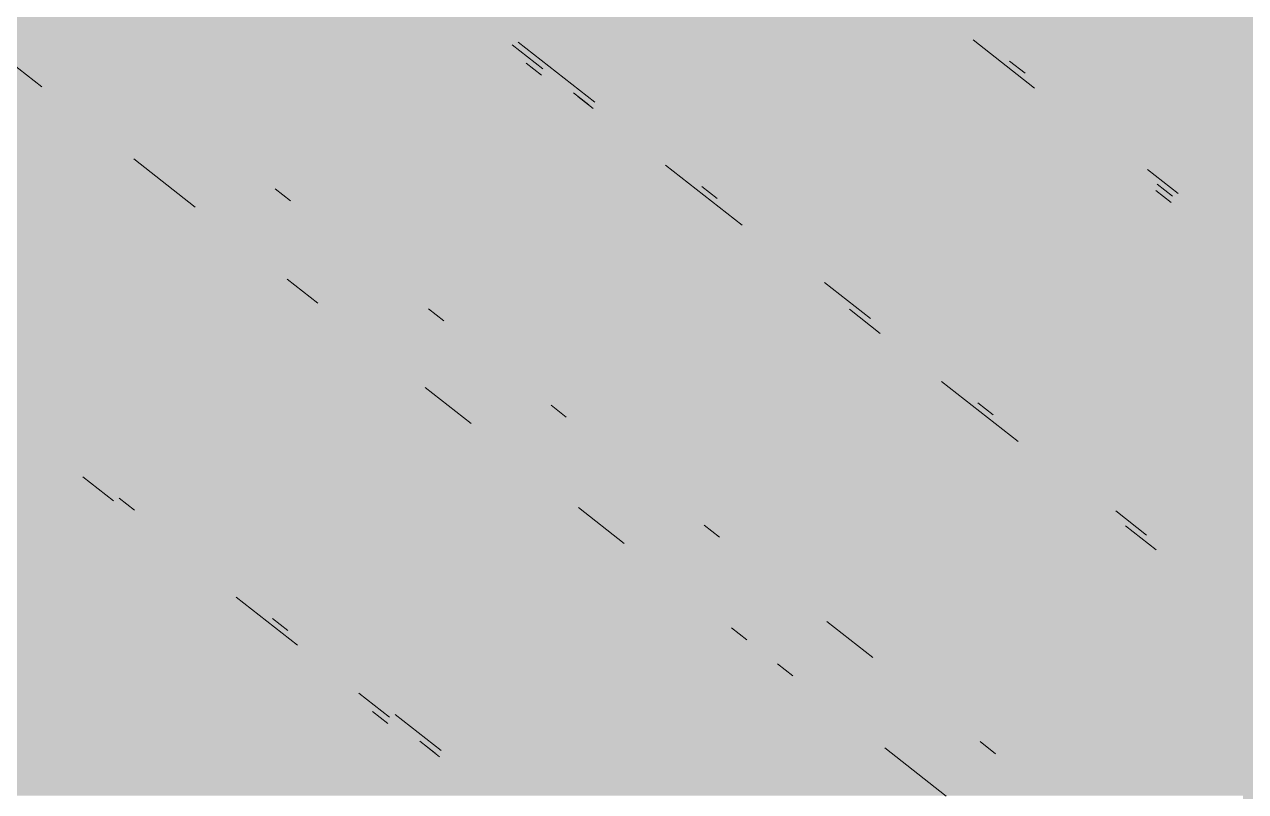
# Paper-space layout '03 3D Building and Roof' of a CAD drawing. Header units: millimetres. Extents: x 5 to 415, y 5 to 292.
# Drawn here: x 271.363 to 274.018, y 72.308 to 73.978 of the extents above; entities that cross this region are included whole.
import ezdxf

# ---------------------------------------------------------------- set-up
doc = ezdxf.new("R2010")
doc.units = ezdxf.units.MM
doc.layers.add('EXISTING', color=7, linetype='Continuous')
doc.layers.add('IMAGES', color=7, linetype='Continuous')

# ---------------------------------------------------------------- blocks, each defined once
blk = doc.blocks.new('SHEET_03')
at = {"layer": 'EXISTING', "color": 250, "lineweight": 9}
for p, q in [((272.4236, 73.9335), (272.4902, 73.8812)), ((272.6027, 73.8085), (272.4361, 73.9393)), ((273.4259, 73.9442), (273.5592, 73.8395)), ((273.5384, 73.8716), (273.505, 73.8977)), ((271.3341, 73.8945), (271.4007, 73.8422)), ((272.4872, 73.8675), (272.4538, 73.8936)), ((272.5569, 73.8288), (272.5902, 73.8027)), ((272.5996, 73.7949), (272.5663, 73.821)), ((271.6007, 73.6852), (271.734, 73.5806)), ((272.7568, 73.6719), (272.9235, 73.5411)), ((273.8716, 73.61), (273.805, 73.6623)), ((271.9412, 73.5942), (271.9078, 73.6204)), ((272.8693, 73.5993), (272.836, 73.6254)), ((273.8561, 73.5904), (273.8227, 73.6166)), ((273.8258, 73.6303), (273.8591, 73.6041)), ((271.934, 73.4236), (272.0006, 73.3713)), ((273.2026, 73.3377), (273.1026, 73.4162)), ((272.2744, 73.3326), (272.2411, 73.3588)), ((273.1568, 73.358), (273.2234, 73.3057)), ((272.2339, 73.1882), (272.3339, 73.1097)), ((273.3567, 73.201), (273.5234, 73.0702)), ((273.4692, 73.1284), (273.4359, 73.1546)), ((272.541, 73.1234), (272.5077, 73.1495)), ((271.4896, 72.9934), (271.5563, 72.941)), ((271.6021, 72.9207), (271.5688, 72.9469)), ((272.5672, 72.9266), (272.6671, 72.8481)), ((273.8025, 72.8668), (273.7358, 72.9191)), ((272.8743, 72.8618), (272.841, 72.8879)), ((273.7566, 72.8871), (273.8233, 72.8348)), ((271.8229, 72.7318), (271.9562, 72.6271)), ((271.9354, 72.6592), (271.902, 72.6853)), ((273.2076, 72.6002), (273.1076, 72.6787)), ((272.9004, 72.665), (272.9338, 72.6389)), ((273.0004, 72.5865), (273.0337, 72.5604)), ((272.0895, 72.5225), (272.1562, 72.4702)), ((272.1531, 72.4565), (272.1198, 72.4827)), ((272.2686, 72.3976), (272.1687, 72.476)), ((272.2228, 72.4179), (272.2561, 72.3917)), ((273.4742, 72.3909), (273.4408, 72.4171)), ((272.2656, 72.3839), (272.2323, 72.41)), ((273.2337, 72.4034), (273.367, 72.2988))]:
    blk.add_line(p, q, dxfattribs=at)
at = {"layer": 'IMAGES', "color": 7}
for points in [[(271.2182, 73.9382), (271.5073, 73.9382), (271.2182, 74.0346), (271.5073, 74.0346)], [(271.5073, 73.9382), (271.7, 73.9382), (271.5073, 74.0346), (271.7, 74.0346)], [(271.7, 73.9382), (271.7964, 73.9382), (271.7, 74.0346), (271.7964, 74.0346)], [(271.7964, 73.9382), (271.8927, 73.9382), (271.7964, 74.0346), (271.8927, 74.0346)], [(271.8927, 73.9382), (271.9891, 73.9382), (271.8927, 74.0346), (271.9891, 74.0346)], [(271.9891, 73.9382), (272.0855, 73.9382), (271.9891, 74.0346), (272.0855, 74.0346)], [(272.0855, 73.9382), (272.1818, 73.9382), (272.0855, 74.0346), (272.1818, 74.0346)], [(272.1818, 73.9382), (272.2782, 73.9382), (272.1818, 74.0346), (272.2782, 74.0346)], [(272.2782, 73.9382), (272.4709, 73.9382), (272.2782, 74.0346), (272.4709, 74.0346)], [(272.4709, 73.9382), (272.5673, 73.9382), (272.4709, 74.0346), (272.5673, 74.0346)], [(272.5673, 73.9382), (272.6636, 73.9382), (272.5673, 74.0346), (272.6636, 74.0346)], [(272.6636, 73.9382), (273.2418, 73.9382), (272.6636, 74.0346), (273.2418, 74.0346)], [(273.2418, 73.9382), (273.3382, 73.9382), (273.2418, 74.0346), (273.3382, 74.0346)], [(273.3382, 73.9382), (273.5309, 73.9382), (273.3382, 74.0346), (273.5309, 74.0346)], [(273.5309, 73.9382), (273.6273, 73.9382), (273.5309, 74.0346), (273.6273, 74.0346)], [(273.6273, 73.9382), (274.1091, 73.9382), (273.6273, 74.0346), (274.1091, 74.0346)], [(271.3145, 73.8418), (271.5073, 73.8418), (271.3145, 73.9382), (271.5073, 73.9382)], [(271.5073, 73.8418), (271.6036, 73.8418), (271.5073, 73.9382), (271.6036, 73.9382)], [(271.6036, 73.8418), (271.7, 73.8418), (271.6036, 73.9382), (271.7, 73.9382)], [(271.7, 73.8418), (271.8927, 73.8418), (271.7, 73.9382), (271.8927, 73.9382)], [(271.8927, 73.8418), (271.9891, 73.8418), (271.8927, 73.9382), (271.9891, 73.9382)], [(271.9891, 73.8418), (272.0855, 73.8418), (271.9891, 73.9382), (272.0855, 73.9382)], [(272.0855, 73.7454), (272.1818, 73.7454), (272.0855, 73.9382), (272.1818, 73.9382)], [(272.1818, 73.8418), (272.2782, 73.8418), (272.1818, 73.9382), (272.2782, 73.9382)], [(272.2782, 73.8418), (272.3745, 73.8418), (272.2782, 73.9382), (272.3745, 73.9382)], [(272.3745, 73.8418), (272.5673, 73.8418), (272.3745, 73.9382), (272.5673, 73.9382)], [(272.5673, 73.8418), (272.6636, 73.8418), (272.5673, 73.9382), (272.6636, 73.9382)], [(272.6636, 73.8418), (272.76, 73.8418), (272.6636, 73.9382), (272.76, 73.9382)], [(272.76, 73.8418), (273.2418, 73.8418), (272.76, 73.9382), (273.2418, 73.9382)], [(273.2418, 73.8418), (273.3382, 73.8418), (273.2418, 73.9382), (273.3382, 73.9382)], [(273.3382, 73.8418), (273.4345, 73.8418), (273.3382, 73.9382), (273.4345, 73.9382)], [(273.4345, 73.8418), (273.6273, 73.8418), (273.4345, 73.9382), (273.6273, 73.9382)], [(273.6273, 73.8418), (273.7236, 73.8418), (273.6273, 73.9382), (273.7236, 73.9382)], [(273.7236, 73.8418), (274.3018, 73.8418), (273.7236, 73.9382), (274.3018, 73.9382)], [(271.3145, 73.7454), (271.4109, 73.7454), (271.3145, 73.8418), (271.4109, 73.8418)], [(271.4109, 73.7454), (271.5073, 73.7454), (271.4109, 73.8418), (271.5073, 73.8418)], [(271.5073, 73.7454), (271.6036, 73.7454), (271.5073, 73.8418), (271.6036, 73.8418)], [(271.6036, 73.7454), (271.7964, 73.7454), (271.6036, 73.8418), (271.7964, 73.8418)], [(271.7964, 73.7454), (271.9891, 73.7454), (271.7964, 73.8418), (271.9891, 73.8418)], [(271.9891, 73.7454), (272.0855, 73.7454), (271.9891, 73.8418), (272.0855, 73.8418)], [(272.1818, 73.7454), (272.2782, 73.7454), (272.1818, 73.8418), (272.2782, 73.8418)], [(272.2782, 73.7454), (272.3745, 73.7454), (272.2782, 73.8418), (272.3745, 73.8418)], [(272.3745, 73.7454), (272.4709, 73.7454), (272.3745, 73.8418), (272.4709, 73.8418)], [(272.4709, 73.7454), (272.6636, 73.7454), (272.4709, 73.8418), (272.6636, 73.8418)], [(272.6636, 73.7454), (272.76, 73.7454), (272.6636, 73.8418), (272.76, 73.8418)], [(272.76, 73.7454), (272.8564, 73.7454), (272.76, 73.8418), (272.8564, 73.8418)], [(272.8564, 73.7454), (273.3382, 73.7454), (272.8564, 73.8418), (273.3382, 73.8418)], [(273.3382, 73.7454), (273.4345, 73.7454), (273.3382, 73.8418), (273.4345, 73.8418)], [(273.4345, 73.7454), (273.5309, 73.7454), (273.4345, 73.8418), (273.5309, 73.8418)], [(273.5309, 73.7454), (273.7236, 73.7454), (273.5309, 73.8418), (273.7236, 73.8418)], [(273.7236, 73.7454), (273.9164, 73.7454), (273.7236, 73.8418), (273.9164, 73.8418)], [(273.9164, 73.7454), (274.4945, 73.7454), (273.9164, 73.8418), (274.4945, 73.8418)], [(271.3145, 73.649), (271.4109, 73.649), (271.3145, 73.7454), (271.4109, 73.7454)], [(271.4109, 73.649), (271.5073, 73.649), (271.4109, 73.7454), (271.5073, 73.7454)], [(271.5073, 73.649), (271.6036, 73.649), (271.5073, 73.7454), (271.6036, 73.7454)], [(271.6036, 73.649), (271.7, 73.649), (271.6036, 73.7454), (271.7, 73.7454)], [(271.7, 73.649), (271.7964, 73.649), (271.7, 73.7454), (271.7964, 73.7454)], [(271.7964, 73.649), (271.8927, 73.649), (271.7964, 73.7454), (271.8927, 73.7454)], [(271.8927, 73.649), (272.0855, 73.649), (271.8927, 73.7454), (272.0855, 73.7454)], [(272.0855, 73.649), (272.1818, 73.649), (272.0855, 73.7454), (272.1818, 73.7454)], [(272.1818, 73.649), (272.2782, 73.649), (272.1818, 73.7454), (272.2782, 73.7454)], [(272.2782, 73.649), (272.3745, 73.649), (272.2782, 73.7454), (272.3745, 73.7454)], [(272.3745, 73.649), (272.4709, 73.649), (272.3745, 73.7454), (272.4709, 73.7454)], [(272.4709, 73.649), (272.5673, 73.649), (272.4709, 73.7454), (272.5673, 73.7454)], [(272.5673, 73.649), (272.6636, 73.649), (272.5673, 73.7454), (272.6636, 73.7454)], [(272.6636, 73.649), (272.8564, 73.649), (272.6636, 73.7454), (272.8564, 73.7454)], [(272.8564, 73.649), (273.5309, 73.649), (272.8564, 73.7454), (273.5309, 73.7454)], [(273.5309, 73.649), (273.6273, 73.649), (273.5309, 73.7454), (273.6273, 73.7454)], [(273.6273, 73.649), (273.7236, 73.649), (273.6273, 73.7454), (273.7236, 73.7454)], [(273.7236, 73.649), (273.82, 73.649), (273.7236, 73.7454), (273.82, 73.7454)], [(273.82, 73.649), (273.9164, 73.649), (273.82, 73.7454), (273.9164, 73.7454)], [(273.9164, 73.649), (274.0127, 73.649), (273.9164, 73.7454), (274.0127, 73.7454)], [(274.0127, 73.649), (274.4945, 73.649), (274.0127, 73.7454), (274.4945, 73.7454)], [(271.0255, 73.5526), (271.4109, 73.5526), (271.0255, 73.649), (271.4109, 73.649)], [(271.4109, 73.5526), (271.5073, 73.5526), (271.4109, 73.649), (271.5073, 73.649)], [(271.5073, 73.5526), (271.6036, 73.5526), (271.5073, 73.649), (271.6036, 73.649)], [(271.6036, 73.5526), (271.7, 73.5526), (271.6036, 73.649), (271.7, 73.649)], [(271.7, 73.5526), (271.7964, 73.5526), (271.7, 73.649), (271.7964, 73.649)], [(271.7964, 73.5526), (271.8927, 73.5526), (271.7964, 73.649), (271.8927, 73.649)], [(271.8927, 73.5526), (271.9891, 73.5526), (271.8927, 73.649), (271.9891, 73.649)], [(271.9891, 73.5526), (272.0855, 73.5526), (271.9891, 73.649), (272.0855, 73.649)], [(272.0855, 73.5526), (272.1818, 73.5526), (272.0855, 73.649), (272.1818, 73.649)], [(272.1818, 73.5526), (272.2782, 73.5526), (272.1818, 73.649), (272.2782, 73.649)], [(272.2782, 73.5526), (272.3745, 73.5526), (272.2782, 73.649), (272.3745, 73.649)], [(272.3745, 73.5526), (272.4709, 73.5526), (272.3745, 73.649), (272.4709, 73.649)], [(272.4709, 73.5526), (272.5673, 73.5526), (272.4709, 73.649), (272.5673, 73.649)], [(272.5673, 73.5526), (272.6636, 73.5526), (272.5673, 73.649), (272.6636, 73.649)], [(272.6636, 73.5526), (272.76, 73.5526), (272.6636, 73.649), (272.76, 73.649)], [(272.76, 73.5526), (272.9527, 73.5526), (272.76, 73.649), (272.9527, 73.649)], [(272.9527, 73.5526), (273.0491, 73.5526), (272.9527, 73.649), (273.0491, 73.649)], [(273.0491, 73.5526), (273.1455, 73.5526), (273.0491, 73.649), (273.1455, 73.649)], [(273.1455, 73.5526), (273.6273, 73.5526), (273.1455, 73.649), (273.6273, 73.649)], [(273.6273, 73.5526), (273.7236, 73.5526), (273.6273, 73.649), (273.7236, 73.649)], [(273.7236, 73.5526), (273.82, 73.5526), (273.7236, 73.649), (273.82, 73.649)], [(273.82, 73.5526), (273.9164, 73.5526), (273.82, 73.649), (273.9164, 73.649)], [(273.9164, 73.5526), (274.0127, 73.5526), (273.9164, 73.649), (274.0127, 73.649)], [(274.0127, 73.5526), (274.1091, 73.5526), (274.0127, 73.649), (274.1091, 73.649)], [(271.1218, 73.4562), (271.6036, 73.4562), (271.1218, 73.5526), (271.6036, 73.5526)], [(271.6036, 73.4562), (271.7, 73.4562), (271.6036, 73.5526), (271.7, 73.5526)], [(271.7, 73.4562), (271.7964, 73.4562), (271.7, 73.5526), (271.7964, 73.5526)], [(271.7964, 73.4562), (271.8927, 73.4562), (271.7964, 73.5526), (271.8927, 73.5526)], [(271.8927, 73.4562), (272.0855, 73.4562), (271.8927, 73.5526), (272.0855, 73.5526)], [(272.0855, 73.4562), (272.1818, 73.4562), (272.0855, 73.5526), (272.1818, 73.5526)], [(272.1818, 73.4562), (272.3745, 73.4562), (272.1818, 73.5526), (272.3745, 73.5526)], [(272.3745, 73.4562), (272.4709, 73.4562), (272.3745, 73.5526), (272.4709, 73.5526)], [(272.4709, 73.4562), (272.5673, 73.4562), (272.4709, 73.5526), (272.5673, 73.5526)], [(272.5673, 73.4562), (272.6636, 73.4562), (272.5673, 73.5526), (272.6636, 73.5526)], [(272.6636, 73.4562), (272.76, 73.4562), (272.6636, 73.5526), (272.76, 73.5526)], [(272.76, 73.4562), (272.8564, 73.4562), (272.76, 73.5526), (272.8564, 73.5526)], [(272.8564, 73.4562), (273.0491, 73.4562), (272.8564, 73.5526), (273.0491, 73.5526)], [(273.0491, 73.4562), (273.1455, 73.4562), (273.0491, 73.5526), (273.1455, 73.5526)], [(273.1455, 73.4562), (273.2418, 73.4562), (273.1455, 73.5526), (273.2418, 73.5526)], [(273.2418, 73.4562), (273.7236, 73.4562), (273.2418, 73.5526), (273.7236, 73.5526)], [(273.7236, 73.4562), (273.82, 73.4562), (273.7236, 73.5526), (273.82, 73.5526)], [(273.82, 73.4562), (273.9164, 73.4562), (273.82, 73.5526), (273.9164, 73.5526)], [(273.9164, 73.4562), (274.0127, 73.4562), (273.9164, 73.5526), (274.0127, 73.5526)], [(274.0127, 73.4562), (274.1091, 73.4562), (274.0127, 73.5526), (274.1091, 73.5526)], [(271.3145, 73.3598), (271.7, 73.3598), (271.3145, 73.4562), (271.7, 73.4562)], [(271.7, 73.3598), (271.7964, 73.3598), (271.7, 73.4562), (271.7964, 73.4562)], [(271.7964, 73.3598), (271.8927, 73.3598), (271.7964, 73.4562), (271.8927, 73.4562)], [(271.8927, 73.3598), (271.9891, 73.3598), (271.8927, 73.4562), (271.9891, 73.4562)], [(271.9891, 73.2634), (272.0855, 73.2634), (271.9891, 73.4562), (272.0855, 73.4562)], [(272.0855, 73.3598), (272.1818, 73.3598), (272.0855, 73.4562), (272.1818, 73.4562)], [(272.1818, 73.3598), (272.2782, 73.3598), (272.1818, 73.4562), (272.2782, 73.4562)], [(272.2782, 73.3598), (272.4709, 73.3598), (272.2782, 73.4562), (272.4709, 73.4562)], [(272.4709, 73.3598), (272.5673, 73.3598), (272.4709, 73.4562), (272.5673, 73.4562)], [(272.5673, 73.3598), (272.6636, 73.3598), (272.5673, 73.4562), (272.6636, 73.4562)], [(272.6636, 73.3598), (272.76, 73.3598), (272.6636, 73.4562), (272.76, 73.4562)], [(272.76, 73.3598), (272.8564, 73.3598), (272.76, 73.4562), (272.8564, 73.4562)], [(272.8564, 73.3598), (272.9527, 73.3598), (272.8564, 73.4562), (272.9527, 73.4562)], [(272.9527, 73.3598), (273.0491, 73.3598), (272.9527, 73.4562), (273.0491, 73.4562)], [(273.0491, 73.3598), (273.2418, 73.3598), (273.0491, 73.4562), (273.2418, 73.4562)], [(273.2418, 73.3598), (273.3382, 73.3598), (273.2418, 73.4562), (273.3382, 73.4562)], [(273.3382, 73.3598), (274.0127, 73.3598), (273.3382, 73.4562), (274.0127, 73.4562)], [(274.0127, 73.3598), (274.2055, 73.3598), (274.0127, 73.4562), (274.2055, 73.4562)], [(271.3145, 73.2634), (271.7964, 73.2634), (271.3145, 73.3598), (271.7964, 73.3598)], [(271.7964, 73.2634), (271.9891, 73.2634), (271.7964, 73.3598), (271.9891, 73.3598)], [(272.0855, 73.2634), (272.1818, 73.2634), (272.0855, 73.3598), (272.1818, 73.3598)], [(272.1818, 73.2634), (272.2782, 73.2634), (272.1818, 73.3598), (272.2782, 73.3598)], [(272.2782, 73.2634), (272.3745, 73.2634), (272.2782, 73.3598), (272.3745, 73.3598)], [(272.3745, 73.2634), (272.4709, 73.2634), (272.3745, 73.3598), (272.4709, 73.3598)], [(272.4709, 73.2634), (272.6636, 73.2634), (272.4709, 73.3598), (272.6636, 73.3598)], [(272.6636, 73.2634), (272.76, 73.2634), (272.6636, 73.3598), (272.76, 73.3598)], [(272.76, 73.2634), (272.8564, 73.2634), (272.76, 73.3598), (272.8564, 73.3598)], [(272.8564, 73.2634), (272.9527, 73.2634), (272.8564, 73.3598), (272.9527, 73.3598)], [(272.9527, 73.2634), (273.0491, 73.2634), (272.9527, 73.3598), (273.0491, 73.3598)], [(273.0491, 73.2634), (273.1455, 73.2634), (273.0491, 73.3598), (273.1455, 73.3598)], [(273.1455, 73.2634), (273.3382, 73.2634), (273.1455, 73.3598), (273.3382, 73.3598)], [(273.3382, 73.2634), (273.4345, 73.2634), (273.3382, 73.3598), (273.4345, 73.3598)], [(273.4345, 73.2634), (274.1091, 73.2634), (273.4345, 73.3598), (274.1091, 73.3598)], [(271.3145, 73.167), (271.5073, 73.167), (271.3145, 73.2634), (271.5073, 73.2634)], [(271.5073, 73.167), (271.8927, 73.167), (271.5073, 73.2634), (271.8927, 73.2634)], [(271.8927, 73.167), (271.9891, 73.167), (271.8927, 73.2634), (271.9891, 73.2634)], [(271.9891, 73.167), (272.0855, 73.167), (271.9891, 73.2634), (272.0855, 73.2634)], [(272.0855, 73.167), (272.1818, 73.167), (272.0855, 73.2634), (272.1818, 73.2634)], [(272.1818, 73.167), (272.2782, 73.167), (272.1818, 73.2634), (272.2782, 73.2634)], [(272.2782, 73.167), (272.3745, 73.167), (272.2782, 73.2634), (272.3745, 73.2634)], [(272.3745, 73.167), (272.4709, 73.167), (272.3745, 73.2634), (272.4709, 73.2634)], [(272.4709, 73.167), (272.5673, 73.167), (272.4709, 73.2634), (272.5673, 73.2634)], [(272.5673, 73.167), (272.76, 73.167), (272.5673, 73.2634), (272.76, 73.2634)], [(272.76, 73.167), (272.8564, 73.167), (272.76, 73.2634), (272.8564, 73.2634)], [(272.8564, 73.167), (272.9527, 73.167), (272.8564, 73.2634), (272.9527, 73.2634)], [(272.9527, 73.167), (273.0491, 73.167), (272.9527, 73.2634), (273.0491, 73.2634)], [(273.0491, 73.167), (273.1455, 73.167), (273.0491, 73.2634), (273.1455, 73.2634)], [(273.1455, 73.167), (273.2418, 73.167), (273.1455, 73.2634), (273.2418, 73.2634)], [(273.2418, 73.167), (273.4345, 73.167), (273.2418, 73.2634), (273.4345, 73.2634)], [(273.4345, 73.167), (273.5309, 73.167), (273.4345, 73.2634), (273.5309, 73.2634)], [(273.5309, 73.167), (273.6273, 73.167), (273.5309, 73.2634), (273.6273, 73.2634)], [(273.6273, 73.167), (274.1091, 73.167), (273.6273, 73.2634), (274.1091, 73.2634)], [(271.3145, 72.9742), (271.4109, 72.9742), (271.3145, 73.167), (271.4109, 73.167)], [(271.4109, 73.0706), (271.5073, 73.0706), (271.4109, 73.167), (271.5073, 73.167)], [(271.5073, 73.0706), (271.6036, 73.0706), (271.5073, 73.167), (271.6036, 73.167)], [(271.6036, 73.0706), (272.0855, 73.0706), (271.6036, 73.167), (272.0855, 73.167)], [(272.0855, 73.0706), (272.1818, 73.0706), (272.0855, 73.167), (272.1818, 73.167)], [(272.1818, 73.0706), (272.2782, 73.0706), (272.1818, 73.167), (272.2782, 73.167)], [(272.2782, 73.0706), (272.3745, 73.0706), (272.2782, 73.167), (272.3745, 73.167)], [(272.3745, 73.0706), (272.4709, 73.0706), (272.3745, 73.167), (272.4709, 73.167)], [(272.4709, 73.0706), (272.5673, 73.0706), (272.4709, 73.167), (272.5673, 73.167)], [(272.5673, 73.0706), (272.6636, 73.0706), (272.5673, 73.167), (272.6636, 73.167)], [(272.6636, 73.0706), (272.76, 73.0706), (272.6636, 73.167), (272.76, 73.167)], [(272.76, 73.0706), (272.8564, 73.0706), (272.76, 73.167), (272.8564, 73.167)], [(272.8564, 73.0706), (272.9527, 73.0706), (272.8564, 73.167), (272.9527, 73.167)], [(272.9527, 73.0706), (273.0491, 73.0706), (272.9527, 73.167), (273.0491, 73.167)], [(273.0491, 73.0706), (273.1455, 73.0706), (273.0491, 73.167), (273.1455, 73.167)], [(273.1455, 73.0706), (273.2418, 73.0706), (273.1455, 73.167), (273.2418, 73.167)], [(273.2418, 73.0706), (273.3382, 73.0706), (273.2418, 73.167), (273.3382, 73.167)], [(273.3382, 73.0706), (273.4345, 73.0706), (273.3382, 73.167), (273.4345, 73.167)], [(273.4345, 73.0706), (273.5309, 73.0706), (273.4345, 73.167), (273.5309, 73.167)], [(273.5309, 73.0706), (273.6273, 73.0706), (273.5309, 73.167), (273.6273, 73.167)], [(273.6273, 73.0706), (273.7236, 73.0706), (273.6273, 73.167), (273.7236, 73.167)], [(273.7236, 73.0706), (274.2055, 73.0706), (273.7236, 73.167), (274.2055, 73.167)], [(271.4109, 72.9742), (271.5073, 72.9742), (271.4109, 73.0706), (271.5073, 73.0706)], [(271.5073, 72.9742), (271.6036, 72.9742), (271.5073, 73.0706), (271.6036, 73.0706)], [(271.6036, 72.9742), (272.1818, 72.9742), (271.6036, 73.0706), (272.1818, 73.0706)], [(272.1818, 72.9742), (272.2782, 72.9742), (272.1818, 73.0706), (272.2782, 73.0706)], [(272.2782, 72.9742), (272.3745, 72.9742), (272.2782, 73.0706), (272.3745, 73.0706)], [(272.3745, 72.9742), (272.5673, 72.9742), (272.3745, 73.0706), (272.5673, 73.0706)], [(272.5673, 72.9742), (272.6636, 72.9742), (272.5673, 73.0706), (272.6636, 73.0706)], [(272.6636, 72.8778), (272.76, 72.8778), (272.6636, 73.0706), (272.76, 73.0706)], [(272.76, 72.9742), (272.9527, 72.9742), (272.76, 73.0706), (272.9527, 73.0706)], [(272.9527, 72.9742), (273.0491, 72.9742), (272.9527, 73.0706), (273.0491, 73.0706)], [(273.0491, 72.9742), (273.1455, 72.9742), (273.0491, 73.0706), (273.1455, 73.0706)], [(273.1455, 72.9742), (273.2418, 72.9742), (273.1455, 73.0706), (273.2418, 73.0706)], [(273.2418, 72.9742), (273.3382, 72.9742), (273.2418, 73.0706), (273.3382, 73.0706)], [(273.3382, 72.9742), (273.4345, 72.9742), (273.3382, 73.0706), (273.4345, 73.0706)], [(273.4345, 72.9742), (273.5309, 72.9742), (273.4345, 73.0706), (273.5309, 73.0706)], [(273.5309, 72.9742), (273.6273, 72.9742), (273.5309, 73.0706), (273.6273, 73.0706)], [(273.6273, 72.9742), (273.7236, 72.9742), (273.6273, 73.0706), (273.7236, 73.0706)], [(273.7236, 72.9742), (273.82, 72.9742), (273.7236, 73.0706), (273.82, 73.0706)], [(273.82, 72.9742), (274.3982, 72.9742), (273.82, 73.0706), (274.3982, 73.0706)], [(271.3145, 72.8778), (271.4109, 72.8778), (271.3145, 72.9742), (271.4109, 72.9742)], [(271.4109, 72.8778), (271.5073, 72.8778), (271.4109, 72.9742), (271.5073, 72.9742)], [(271.5073, 72.8778), (271.7, 72.8778), (271.5073, 72.9742), (271.7, 72.9742)], [(271.7, 72.8778), (271.8927, 72.8778), (271.7, 72.9742), (271.8927, 72.9742)], [(271.8927, 72.8778), (272.2782, 72.8778), (271.8927, 72.9742), (272.2782, 72.9742)], [(272.2782, 72.8778), (272.3745, 72.8778), (272.2782, 72.9742), (272.3745, 72.9742)], [(272.3745, 72.8778), (272.4709, 72.8778), (272.3745, 72.9742), (272.4709, 72.9742)], [(272.4709, 72.8778), (272.5673, 72.8778), (272.4709, 72.9742), (272.5673, 72.9742)], [(272.5673, 72.8778), (272.6636, 72.8778), (272.5673, 72.9742), (272.6636, 72.9742)], [(272.76, 72.7814), (272.8564, 72.7814), (272.76, 72.9742), (272.8564, 72.9742)], [(272.8564, 72.8778), (272.9527, 72.8778), (272.8564, 72.9742), (272.9527, 72.9742)], [(272.9527, 72.8778), (273.0491, 72.8778), (272.9527, 72.9742), (273.0491, 72.9742)], [(273.0491, 72.8778), (273.1455, 72.8778), (273.0491, 72.9742), (273.1455, 72.9742)], [(273.1455, 72.8778), (273.2418, 72.8778), (273.1455, 72.9742), (273.2418, 72.9742)], [(273.2418, 72.8778), (273.3382, 72.8778), (273.2418, 72.9742), (273.3382, 72.9742)], [(273.3382, 72.8778), (273.4345, 72.8778), (273.3382, 72.9742), (273.4345, 72.9742)], [(273.4345, 72.8778), (273.6273, 72.8778), (273.4345, 72.9742), (273.6273, 72.9742)], [(273.6273, 72.8778), (273.82, 72.8778), (273.6273, 72.9742), (273.82, 72.9742)], [(273.82, 72.8778), (273.9164, 72.8778), (273.82, 72.9742), (273.9164, 72.9742)], [(273.9164, 72.8778), (274.4945, 72.8778), (273.9164, 72.9742), (274.4945, 72.9742)], [(270.9291, 72.7814), (271.4109, 72.7814), (270.9291, 72.8778), (271.4109, 72.8778)], [(271.4109, 72.7814), (271.6036, 72.7814), (271.4109, 72.8778), (271.6036, 72.8778)], [(271.6036, 72.7814), (271.7964, 72.7814), (271.6036, 72.8778), (271.7964, 72.8778)], [(271.7964, 72.7814), (271.8927, 72.7814), (271.7964, 72.8778), (271.8927, 72.8778)], [(271.8927, 72.7814), (271.9891, 72.7814), (271.8927, 72.8778), (271.9891, 72.8778)], [(271.9891, 72.7814), (272.3745, 72.7814), (271.9891, 72.8778), (272.3745, 72.8778)], [(272.3745, 72.7814), (272.5673, 72.7814), (272.3745, 72.8778), (272.5673, 72.8778)], [(272.5673, 72.7814), (272.6636, 72.7814), (272.5673, 72.8778), (272.6636, 72.8778)], [(272.6636, 72.7814), (272.76, 72.7814), (272.6636, 72.8778), (272.76, 72.8778)], [(272.8564, 72.685), (272.9527, 72.685), (272.8564, 72.8778), (272.9527, 72.8778)], [(272.9527, 72.7814), (273.0491, 72.7814), (272.9527, 72.8778), (273.0491, 72.8778)], [(273.0491, 72.7814), (273.2418, 72.7814), (273.0491, 72.8778), (273.2418, 72.8778)], [(273.2418, 72.7814), (273.3382, 72.7814), (273.2418, 72.8778), (273.3382, 72.8778)], [(273.3382, 72.7814), (273.4345, 72.7814), (273.3382, 72.8778), (273.4345, 72.8778)], [(273.4345, 72.7814), (273.5309, 72.7814), (273.4345, 72.8778), (273.5309, 72.8778)], [(273.5309, 72.7814), (273.7236, 72.7814), (273.5309, 72.8778), (273.7236, 72.8778)], [(273.7236, 72.7814), (273.9164, 72.7814), (273.7236, 72.8778), (273.9164, 72.8778)], [(273.9164, 72.7814), (274.0127, 72.7814), (273.9164, 72.8778), (274.0127, 72.8778)], [(274.0127, 72.7814), (274.1091, 72.7814), (274.0127, 72.8778), (274.1091, 72.8778)], [(271.0255, 72.685), (271.6036, 72.685), (271.0255, 72.7814), (271.6036, 72.7814)], [(271.6036, 72.685), (271.7, 72.685), (271.6036, 72.7814), (271.7, 72.7814)], [(271.7, 72.685), (271.7964, 72.685), (271.7, 72.7814), (271.7964, 72.7814)], [(271.7964, 72.685), (271.8927, 72.685), (271.7964, 72.7814), (271.8927, 72.7814)], [(271.8927, 72.685), (271.9891, 72.685), (271.8927, 72.7814), (271.9891, 72.7814)], [(271.9891, 72.685), (272.0855, 72.685), (271.9891, 72.7814), (272.0855, 72.7814)], [(272.0855, 72.685), (272.6636, 72.685), (272.0855, 72.7814), (272.6636, 72.7814)], [(272.6636, 72.685), (272.76, 72.685), (272.6636, 72.7814), (272.76, 72.7814)], [(272.76, 72.685), (272.8564, 72.685), (272.76, 72.7814), (272.8564, 72.7814)], [(272.9527, 72.685), (273.0491, 72.685), (272.9527, 72.7814), (273.0491, 72.7814)], [(273.0491, 72.5886), (273.1455, 72.5886), (273.0491, 72.7814), (273.1455, 72.7814)], [(273.1455, 72.685), (273.3382, 72.685), (273.1455, 72.7814), (273.3382, 72.7814)], [(273.3382, 72.685), (273.4345, 72.685), (273.3382, 72.7814), (273.4345, 72.7814)], [(273.4345, 72.685), (273.5309, 72.685), (273.4345, 72.7814), (273.5309, 72.7814)], [(273.5309, 72.685), (273.6273, 72.685), (273.5309, 72.7814), (273.6273, 72.7814)], [(273.6273, 72.685), (273.7236, 72.685), (273.6273, 72.7814), (273.7236, 72.7814)], [(273.7236, 72.685), (273.82, 72.685), (273.7236, 72.7814), (273.82, 72.7814)], [(273.82, 72.685), (273.9164, 72.685), (273.82, 72.7814), (273.9164, 72.7814)], [(273.9164, 72.685), (274.0127, 72.685), (273.9164, 72.7814), (274.0127, 72.7814)], [(274.0127, 72.685), (274.1091, 72.685), (274.0127, 72.7814), (274.1091, 72.7814)], [(271.2182, 72.5886), (271.7, 72.5886), (271.2182, 72.685), (271.7, 72.685)], [(271.7, 72.5886), (271.7964, 72.5886), (271.7, 72.685), (271.7964, 72.685)], [(271.7964, 72.5886), (271.8927, 72.5886), (271.7964, 72.685), (271.8927, 72.685)], [(271.8927, 72.5886), (271.9891, 72.5886), (271.8927, 72.685), (271.9891, 72.685)], [(271.9891, 72.4922), (272.0855, 72.4922), (271.9891, 72.685), (272.0855, 72.685)], [(272.0855, 72.5886), (272.1818, 72.5886), (272.0855, 72.685), (272.1818, 72.685)], [(272.1818, 72.5886), (272.6636, 72.5886), (272.1818, 72.685), (272.6636, 72.685)], [(272.6636, 72.5886), (272.76, 72.5886), (272.6636, 72.685), (272.76, 72.685)], [(272.76, 72.5886), (272.8564, 72.5886), (272.76, 72.685), (272.8564, 72.685)], [(272.8564, 72.5886), (273.0491, 72.5886), (272.8564, 72.685), (273.0491, 72.685)], [(273.1455, 72.5886), (273.2418, 72.5886), (273.1455, 72.685), (273.2418, 72.685)], [(273.2418, 72.5886), (273.4345, 72.5886), (273.2418, 72.685), (273.4345, 72.685)], [(273.4345, 72.5886), (273.5309, 72.5886), (273.4345, 72.685), (273.5309, 72.685)], [(273.5309, 72.5886), (273.6273, 72.5886), (273.5309, 72.685), (273.6273, 72.685)], [(273.6273, 72.5886), (273.7236, 72.5886), (273.6273, 72.685), (273.7236, 72.685)], [(273.7236, 72.5886), (273.82, 72.5886), (273.7236, 72.685), (273.82, 72.685)], [(273.82, 72.5886), (273.9164, 72.5886), (273.82, 72.685), (273.9164, 72.685)], [(273.9164, 72.5886), (274.0127, 72.5886), (273.9164, 72.685), (274.0127, 72.685)], [(274.0127, 72.5886), (274.2055, 72.5886), (274.0127, 72.685), (274.2055, 72.685)], [(271.3145, 72.4922), (271.7964, 72.4922), (271.3145, 72.5886), (271.7964, 72.5886)], [(271.7964, 72.4922), (271.8927, 72.4922), (271.7964, 72.5886), (271.8927, 72.5886)], [(271.8927, 72.4922), (271.9891, 72.4922), (271.8927, 72.5886), (271.9891, 72.5886)], [(272.0855, 72.4922), (272.1818, 72.4922), (272.0855, 72.5886), (272.1818, 72.5886)], [(272.1818, 72.4922), (272.2782, 72.4922), (272.1818, 72.5886), (272.2782, 72.5886)], [(272.2782, 72.4922), (272.3745, 72.4922), (272.2782, 72.5886), (272.3745, 72.5886)], [(272.3745, 72.4922), (272.8564, 72.4922), (272.3745, 72.5886), (272.8564, 72.5886)], [(272.8564, 72.4922), (272.9527, 72.4922), (272.8564, 72.5886), (272.9527, 72.5886)], [(272.9527, 72.4922), (273.0491, 72.4922), (272.9527, 72.5886), (273.0491, 72.5886)], [(273.0491, 72.4922), (273.3382, 72.4922), (273.0491, 72.5886), (273.3382, 72.5886)], [(273.3382, 72.4922), (273.4345, 72.4922), (273.3382, 72.5886), (273.4345, 72.5886)], [(273.4345, 72.4922), (273.6273, 72.4922), (273.4345, 72.5886), (273.6273, 72.5886)], [(273.6273, 72.4922), (273.7236, 72.4922), (273.6273, 72.5886), (273.7236, 72.5886)], [(273.7236, 72.4922), (273.82, 72.4922), (273.7236, 72.5886), (273.82, 72.5886)], [(273.82, 72.4922), (273.9164, 72.4922), (273.82, 72.5886), (273.9164, 72.5886)], [(273.9164, 72.4922), (274.1091, 72.4922), (273.9164, 72.5886), (274.1091, 72.5886)], [(271.3145, 72.3958), (271.4109, 72.3958), (271.3145, 72.4922), (271.4109, 72.4922)], [(271.4109, 72.3958), (271.8927, 72.3958), (271.4109, 72.4922), (271.8927, 72.4922)], [(271.8927, 72.3958), (271.9891, 72.3958), (271.8927, 72.4922), (271.9891, 72.4922)], [(271.9891, 72.3958), (272.0855, 72.3958), (271.9891, 72.4922), (272.0855, 72.4922)], [(272.0855, 72.3958), (272.2782, 72.3958), (272.0855, 72.4922), (272.2782, 72.4922)], [(272.2782, 72.3958), (272.3745, 72.3958), (272.2782, 72.4922), (272.3745, 72.4922)], [(272.3745, 72.3958), (272.4709, 72.3958), (272.3745, 72.4922), (272.4709, 72.4922)], [(272.4709, 72.3958), (272.9527, 72.3958), (272.4709, 72.4922), (272.9527, 72.4922)], [(272.9527, 72.3958), (273.0491, 72.3958), (272.9527, 72.4922), (273.0491, 72.4922)], [(273.0491, 72.3958), (273.1455, 72.3958), (273.0491, 72.4922), (273.1455, 72.4922)], [(273.1455, 72.3958), (273.2418, 72.3958), (273.1455, 72.4922), (273.2418, 72.4922)], [(273.2418, 72.3958), (273.3382, 72.3958), (273.2418, 72.4922), (273.3382, 72.4922)], [(273.3382, 72.3958), (273.4345, 72.3958), (273.3382, 72.4922), (273.4345, 72.4922)], [(273.4345, 72.3958), (273.5309, 72.3958), (273.4345, 72.4922), (273.5309, 72.4922)], [(273.5309, 72.3958), (273.7236, 72.3958), (273.5309, 72.4922), (273.7236, 72.4922)], [(273.7236, 72.3958), (273.82, 72.3958), (273.7236, 72.4922), (273.82, 72.4922)], [(273.82, 72.3958), (273.9164, 72.3958), (273.82, 72.4922), (273.9164, 72.4922)], [(273.9164, 72.3958), (274.0127, 72.3958), (273.9164, 72.4922), (274.0127, 72.4922)], [(274.0127, 72.3958), (274.2055, 72.3958), (274.0127, 72.4922), (274.2055, 72.4922)], [(271.2182, 72.2994), (271.4109, 72.2994), (271.2182, 72.3958), (271.4109, 72.3958)], [(271.4109, 72.2994), (271.5073, 72.2994), (271.4109, 72.3958), (271.5073, 72.3958)], [(271.5073, 72.2994), (272.0855, 72.2994), (271.5073, 72.3958), (272.0855, 72.3958)], [(272.0855, 72.2994), (272.1818, 72.2994), (272.0855, 72.3958), (272.1818, 72.3958)], [(272.1818, 72.2994), (272.4709, 72.2994), (272.1818, 72.3958), (272.4709, 72.3958)], [(272.4709, 72.2994), (272.5673, 72.2994), (272.4709, 72.3958), (272.5673, 72.3958)], [(272.5673, 72.2994), (273.0491, 72.2994), (272.5673, 72.3958), (273.0491, 72.3958)], [(273.0491, 72.2994), (273.2418, 72.2994), (273.0491, 72.3958), (273.2418, 72.3958)], [(273.2418, 72.2994), (273.6273, 72.2994), (273.2418, 72.3958), (273.6273, 72.3958)], [(273.6273, 72.2994), (273.82, 72.2994), (273.6273, 72.3958), (273.82, 72.3958)], [(273.82, 72.2994), (273.9164, 72.2994), (273.82, 72.3958), (273.9164, 72.3958)], [(273.9164, 72.2994), (274.0127, 72.2994), (273.9164, 72.3958), (274.0127, 72.3958)], [(274.0127, 72.203), (274.1091, 72.203), (274.0127, 72.3958), (274.1091, 72.3958)]]:
    blk.add_solid(points, dxfattribs=at)

psp = doc.layouts.new('03 3D Building and Roof')

# ---------------------------------------------------------------- block references
psp.add_blockref('SHEET_03', (0, 0))

doc.saveas('drawing.dxf')
